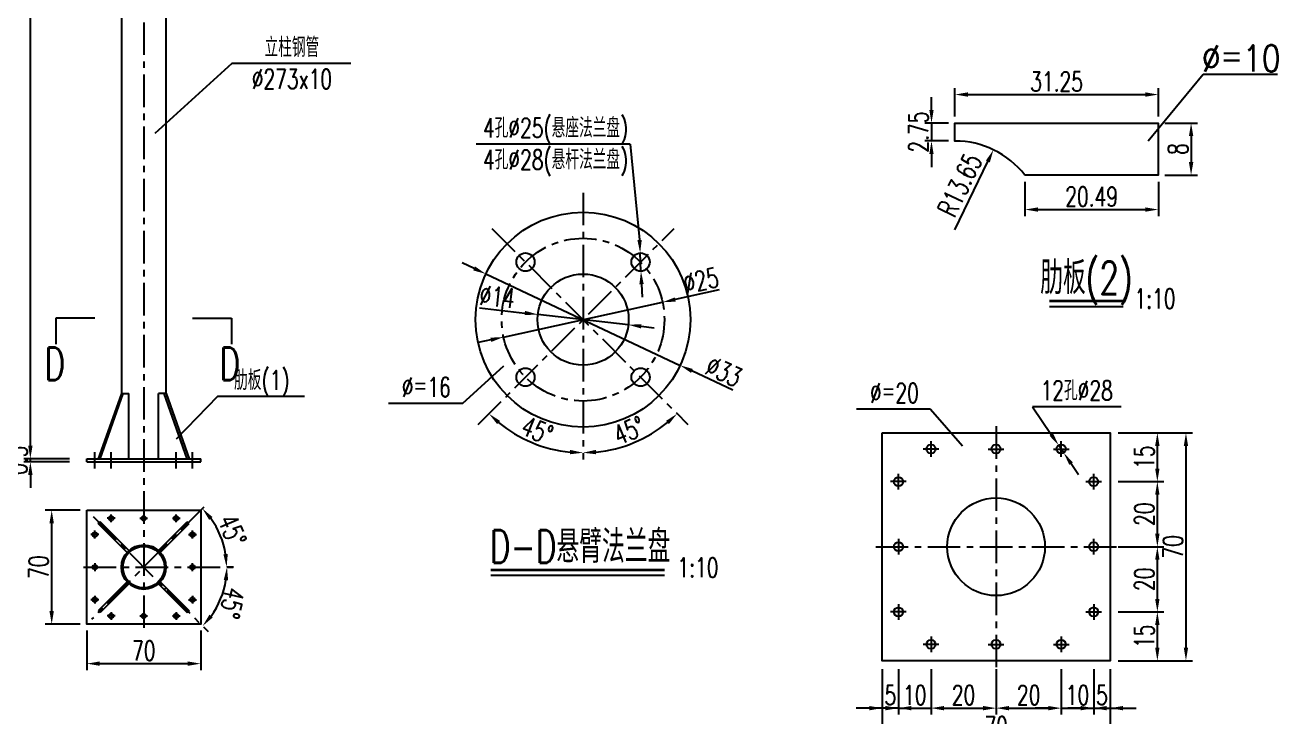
# Model space of a CAD drawing. Extents: x 4349 to 271026, y -15323 to -8945.
# Drawn here: x 4546.1 to 4738.5, y -15197.4 to -15091.1 of the extents above; entities that cross this region are included whole.
import ezdxf
from ezdxf.enums import TextEntityAlignment as Align

# ---------------------------------------------------------------- set-up
doc = ezdxf.new("R2010")
doc.units = 0
doc.header["$LTSCALE"] = 2
doc.header["$PDMODE"] = 32
doc.header["$PDSIZE"] = 0.3
doc.linetypes.add('CENTERX2', pattern=[4, 2.5, -0.5, 0.5, -0.5])
doc.layers.get('DEFPOINTS').update_dxf_attribs({"linetype": 'CONTINUOUS'})
for name, color, linetype in [('中线', 2, 'CENTERX2'), ('尺寸标注', 4, 'CONTINUOUS'), ('文字', 7, 'CONTINUOUS'), ('文字符号', 7, 'CONTINUOUS'), ('结构1', 1, 'CONTINUOUS'), ('结构2', 7, 'CONTINUOUS')]:
    doc.layers.add(name, color=color, linetype=linetype)
doc.styles.get("Standard").update_dxf_attribs({"font": 'simplex1.shx', "width": 0.7, "bigfont": 'hztxt.shx'})
doc.dimstyles.new('1：10', dxfattribs={"dimtxt": 3, "dimasz": 2, "dimexe": 1, "dimexo": 1, "dimgap": 0.5, "dimtad": 1, "dimrnd": 0.0095, "dimdsep": 46, "dimtxsty": 'Standard', "dimcen": 0.09, "dimclrd": 256, "dimclre": 256, "dimadec": 0, "dimazin": 0, "dimtfac": 1, "dimtix": 1, "dimtmove": 2, "dimatfit": 3, "dimfxl": 0, "dimtolj": 1, "dimtzin": 0, "dimarcsym": 0})
doc.dimstyles.new('1：20', dxfattribs={"dimtxt": 3, "dimasz": 2, "dimexe": 1, "dimexo": 1, "dimgap": 0.5, "dimtad": 1, "dimlfac": 2, "dimrnd": 0.0095, "dimdsep": 46, "dimtxsty": 'Standard', "dimcen": 0.09, "dimclrd": 256, "dimclre": 256, "dimclrt": 256, "dimadec": 0, "dimazin": 0, "dimtfac": 1, "dimtix": 1, "dimtmove": 2, "dimatfit": 3, "dimfxl": 0, "dimtolj": 1, "dimtzin": 0, "dimarcsym": 0})

# ---------------------------------------------------------------- blocks, each defined once
blk = doc.blocks.new('*D899')
at = {"layer": 'DEFPOINTS', "color": 0, "linetype": 'Continuous'}
for p in [(4616.85, -15129.36), (4646.71, -15143.4)]:
    blk.add_point(p, dxfattribs=at)
at = {"layer": '尺寸标注', "linetype": 'Continuous', "lineweight": -2}
for p, q in [((4615.04, -15128.5), (4613.23, -15127.65)), ((4616.85, -15129.36), (4646.71, -15143.4)), ((4654.78, -15147.2), (4648.52, -15144.25))]:
    blk.add_line(p, q, dxfattribs=at)
at = {"layer": '尺寸标注', "linetype": 'Continuous'}
for points in [[(4615.18, -15128.2), (4614.9, -15128.81), (4616.85, -15129.36)], [(4648.66, -15143.95), (4648.38, -15144.56), (4646.71, -15143.4)]]:
    blk.add_solid(points, dxfattribs=at)
at = {"layer": '尺寸标注', "color": 0, "linetype": 'Continuous', "insert": (4653.41, -15144.34), "char_height": 3, "attachment_point": 5, "rotation": 334.8082}
blk.add_mtext('\\A1;∅33', dxfattribs=at)
blk = doc.blocks.new('*D900')
at = {"layer": 'DEFPOINTS', "color": 0, "linetype": 'Continuous'}
for p in [(4643.99, -15133.71), (4619.57, -15139.05)]:
    blk.add_point(p, dxfattribs=at)
at = {"layer": '尺寸标注', "linetype": 'Continuous', "lineweight": -2}
for p, q in [((4652.71, -15131.8), (4645.95, -15133.28)), ((4619.57, -15139.05), (4643.99, -15133.71)), ((4617.62, -15139.48), (4615.66, -15139.9))]:
    blk.add_line(p, q, dxfattribs=at)
at = {"layer": '尺寸标注', "linetype": 'Continuous'}
for points in [[(4645.88, -15132.96), (4646.02, -15133.61), (4643.99, -15133.71)], [(4617.55, -15139.15), (4617.69, -15139.8), (4619.57, -15139.05)]]:
    blk.add_solid(points, dxfattribs=at)
at = {"layer": '尺寸标注', "color": 0, "linetype": 'Continuous', "insert": (4649.88, -15130.37), "char_height": 3, "attachment_point": 5, "rotation": 12.336}
blk.add_mtext('\\A1;∅25', dxfattribs=at)
blk = doc.blocks.new('*D901')
at = {"layer": 'DEFPOINTS', "color": 0, "linetype": 'Continuous'}
for p in [(4624.83, -15135.58), (4638.74, -15137.17)]:
    blk.add_point(p, dxfattribs=at)
at = {"layer": '尺寸标注', "linetype": 'Continuous', "lineweight": -2}
for p, q in [((4615.9, -15134.56), (4622.84, -15135.36)), ((4638.74, -15137.17), (4624.83, -15135.58)), ((4640.72, -15137.4), (4642.71, -15137.63))]:
    blk.add_line(p, q, dxfattribs=at)
at = {"layer": '尺寸标注', "linetype": 'Continuous'}
for points in [[(4622.88, -15135.03), (4622.8, -15135.69), (4624.83, -15135.58)], [(4640.76, -15137.07), (4640.69, -15137.73), (4638.74, -15137.17)]]:
    blk.add_solid(points, dxfattribs=at)
at = {"layer": '尺寸标注', "color": 0, "linetype": 'Continuous', "insert": (4618.6, -15132.86), "char_height": 3, "attachment_point": 5, "rotation": 353.4851}
blk.add_mtext('\\A1;∅14', dxfattribs=at)
blk = doc.blocks.new('*D902')
at = {"layer": 'DEFPOINTS', "color": 0, "linetype": 'Continuous'}
for p in [(4631.78, -15116.88), (4617.78, -15122.38), (4647.9, -15152.5), (4637.07, -15156.12), (4631.78, -15157.88)]:
    blk.add_point(p, dxfattribs=at)
at = {"layer": '尺寸标注', "linetype": 'Continuous', "lineweight": -2}
blk.add_arc((4631.78, -15136.38), 20.44, 275.6095, 309.3905, dxfattribs=at)
at = {"layer": '尺寸标注', "linetype": 'Continuous'}
for points in [[(4644.53, -15151.93), (4644.98, -15152.42), (4646.23, -15150.83)], [(4633.8, -15157.05), (4633.76, -15156.38), (4631.78, -15156.82)]]:
    blk.add_solid(points, dxfattribs=at)
at = {"layer": '尺寸标注', "color": 0, "linetype": 'Continuous', "insert": (4638.84, -15153.41), "char_height": 3, "attachment_point": 5, "rotation": 22.5}
blk.add_mtext('\\A1;45°', dxfattribs=at)
blk = doc.blocks.new('*D903')
at = {"layer": 'DEFPOINTS', "color": 0, "linetype": 'Continuous'}
for p in [(4631.78, -15116.88), (4645.78, -15122.38), (4615.66, -15152.5), (4621.56, -15154.08), (4631.78, -15157.88)]:
    blk.add_point(p, dxfattribs=at)
at = {"layer": '尺寸标注', "linetype": 'Continuous', "lineweight": -2}
blk.add_arc((4631.78, -15136.38), 20.44, 230.6095, 264.3905, dxfattribs=at)
at = {"layer": '尺寸标注', "linetype": 'Continuous'}
for points in [[(4618.59, -15152.42), (4619.04, -15151.93), (4617.33, -15150.83)], [(4629.8, -15156.38), (4629.77, -15157.05), (4631.78, -15156.82)]]:
    blk.add_solid(points, dxfattribs=at)
at = {"layer": '尺寸标注', "color": 0, "linetype": 'Continuous', "insert": (4624.73, -15153.41), "char_height": 3, "attachment_point": 5, "rotation": 337.5}
blk.add_mtext('\\A1;45°', dxfattribs=at)
blk = doc.blocks.new('*D904')
at = {"layer": 'DEFPOINTS', "color": 0, "linetype": 'Continuous'}
for p in [(4677.74, -15181.26), (4680.24, -15181.26), (4677.74, -15196.04)]:
    blk.add_point(p, dxfattribs=at)
at = {"layer": '尺寸标注', "linetype": 'Continuous', "lineweight": -2}
for p, q in [((4677.74, -15190.04), (4677.74, -15197.04)), ((4680.24, -15190.04), (4680.24, -15197.04)), ((4675.74, -15196.04), (4673.74, -15196.04)), ((4680.24, -15196.04), (4677.74, -15196.04)), ((4682.24, -15196.04), (4684.24, -15196.04))]:
    blk.add_line(p, q, dxfattribs=at)
at = {"layer": '尺寸标注', "linetype": 'Continuous'}
for points in [[(4675.74, -15195.71), (4675.74, -15196.38), (4677.74, -15196.04)], [(4682.24, -15195.71), (4682.24, -15196.38), (4680.24, -15196.04)]]:
    blk.add_solid(points, dxfattribs=at)
at = {"layer": '尺寸标注', "linetype": 'Continuous', "insert": (4678.99, -15194.04), "char_height": 3, "attachment_point": 5}
blk.add_mtext('\\A1;5', dxfattribs=at)
blk = doc.blocks.new('*D905')
at = {"layer": 'DEFPOINTS', "color": 0, "linetype": 'Continuous'}
for p in [(4680.24, -15181.26), (4685.24, -15186.26), (4685.24, -15196.04)]:
    blk.add_point(p, dxfattribs=at)
at = {"layer": '尺寸标注', "linetype": 'Continuous', "lineweight": -2}
for p, q in [((4680.24, -15190.04), (4680.24, -15197.04)), ((4685.24, -15190.04), (4685.24, -15197.04)), ((4678.24, -15196.04), (4676.24, -15196.04)), ((4680.24, -15196.04), (4685.24, -15196.04)), ((4687.24, -15196.04), (4689.24, -15196.04))]:
    blk.add_line(p, q, dxfattribs=at)
at = {"layer": '尺寸标注', "linetype": 'Continuous'}
for points in [[(4678.24, -15195.71), (4678.24, -15196.38), (4680.24, -15196.04)], [(4687.24, -15195.71), (4687.24, -15196.38), (4685.24, -15196.04)]]:
    blk.add_solid(points, dxfattribs=at)
at = {"layer": '尺寸标注', "linetype": 'Continuous', "insert": (4682.74, -15194.04), "char_height": 3, "attachment_point": 5}
blk.add_mtext('\\A1;10', dxfattribs=at)
blk = doc.blocks.new('*D906')
at = {"layer": 'DEFPOINTS', "color": 0, "linetype": 'Continuous'}
for p in [(4685.24, -15186.26), (4695.24, -15186.26), (4695.24, -15196.04)]:
    blk.add_point(p, dxfattribs=at)
at = {"layer": '尺寸标注', "linetype": 'Continuous', "lineweight": -2}
for p, q in [((4685.24, -15190.04), (4685.24, -15197.04)), ((4695.24, -15190.04), (4695.24, -15197.04)), ((4687.24, -15196.04), (4693.24, -15196.04))]:
    blk.add_line(p, q, dxfattribs=at)
at = {"layer": '尺寸标注', "linetype": 'Continuous'}
for points in [[(4687.24, -15195.71), (4687.24, -15196.38), (4685.24, -15196.04)], [(4693.24, -15195.71), (4693.24, -15196.38), (4695.24, -15196.04)]]:
    blk.add_solid(points, dxfattribs=at)
at = {"layer": '尺寸标注', "linetype": 'Continuous', "insert": (4690.24, -15194.04), "char_height": 3, "attachment_point": 5}
blk.add_mtext('\\A1;20', dxfattribs=at)
blk = doc.blocks.new('*D907')
at = {"layer": 'DEFPOINTS', "color": 0, "linetype": 'Continuous'}
for p in [(4695.24, -15186.26), (4705.24, -15186.26), (4705.24, -15196.04)]:
    blk.add_point(p, dxfattribs=at)
at = {"layer": '尺寸标注', "linetype": 'Continuous', "lineweight": -2}
for p, q in [((4695.24, -15190.04), (4695.24, -15197.04)), ((4705.24, -15190.04), (4705.24, -15197.04)), ((4697.24, -15196.04), (4703.24, -15196.04))]:
    blk.add_line(p, q, dxfattribs=at)
at = {"layer": '尺寸标注', "linetype": 'Continuous'}
for points in [[(4697.24, -15195.71), (4697.24, -15196.38), (4695.24, -15196.04)], [(4703.24, -15195.71), (4703.24, -15196.38), (4705.24, -15196.04)]]:
    blk.add_solid(points, dxfattribs=at)
at = {"layer": '尺寸标注', "linetype": 'Continuous', "insert": (4700.24, -15194.04), "char_height": 3, "attachment_point": 5}
blk.add_mtext('\\A1;20', dxfattribs=at)
blk = doc.blocks.new('*D908')
at = {"layer": 'DEFPOINTS', "color": 0, "linetype": 'Continuous'}
for p in [(4710.24, -15181.26), (4705.24, -15186.26), (4710.24, -15196.04)]:
    blk.add_point(p, dxfattribs=at)
at = {"layer": '尺寸标注', "linetype": 'Continuous', "lineweight": -2}
for p, q in [((4705.24, -15190.04), (4705.24, -15197.04)), ((4710.24, -15190.04), (4710.24, -15197.04)), ((4703.24, -15196.04), (4701.24, -15196.04)), ((4705.24, -15196.04), (4710.24, -15196.04)), ((4712.24, -15196.04), (4714.24, -15196.04))]:
    blk.add_line(p, q, dxfattribs=at)
at = {"layer": '尺寸标注', "linetype": 'Continuous'}
for points in [[(4703.24, -15195.71), (4703.24, -15196.38), (4705.24, -15196.04)], [(4712.24, -15195.71), (4712.24, -15196.38), (4710.24, -15196.04)]]:
    blk.add_solid(points, dxfattribs=at)
at = {"layer": '尺寸标注', "linetype": 'Continuous', "insert": (4707.74, -15194.04), "char_height": 3, "attachment_point": 5}
blk.add_mtext('\\A1;10', dxfattribs=at)
blk = doc.blocks.new('*D909')
at = {"layer": 'DEFPOINTS', "color": 0, "linetype": 'Continuous'}
for p in [(4710.24, -15181.26), (4712.74, -15181.26), (4712.74, -15196.04)]:
    blk.add_point(p, dxfattribs=at)
at = {"layer": '尺寸标注', "linetype": 'Continuous', "lineweight": -2}
for p, q in [((4710.24, -15190.04), (4710.24, -15197.04)), ((4712.74, -15190.04), (4712.74, -15197.04)), ((4708.24, -15196.04), (4706.24, -15196.04)), ((4710.24, -15196.04), (4712.74, -15196.04)), ((4714.74, -15196.04), (4716.74, -15196.04))]:
    blk.add_line(p, q, dxfattribs=at)
at = {"layer": '尺寸标注', "linetype": 'Continuous'}
for points in [[(4708.24, -15195.71), (4708.24, -15196.38), (4710.24, -15196.04)], [(4714.74, -15195.71), (4714.74, -15196.38), (4712.74, -15196.04)]]:
    blk.add_solid(points, dxfattribs=at)
at = {"layer": '尺寸标注', "linetype": 'Continuous', "insert": (4711.49, -15194.04), "char_height": 3, "attachment_point": 5}
blk.add_mtext('\\A1;5', dxfattribs=at)
blk = doc.blocks.new('*D910')
at = {"layer": 'DEFPOINTS', "color": 0, "linetype": 'Continuous'}
for p in [(4677.74, -15188.76), (4712.74, -15188.76), (4712.74, -15200.85)]:
    blk.add_point(p, dxfattribs=at)
at = {"layer": '尺寸标注', "linetype": 'Continuous', "lineweight": -2}
for p, q in [((4677.74, -15194.85), (4677.74, -15201.85)), ((4712.74, -15194.85), (4712.74, -15201.85)), ((4679.74, -15200.85), (4710.74, -15200.85))]:
    blk.add_line(p, q, dxfattribs=at)
at = {"layer": '尺寸标注', "linetype": 'Continuous'}
for points in [[(4679.74, -15200.52), (4679.74, -15201.18), (4677.74, -15200.85)], [(4710.74, -15200.52), (4710.74, -15201.18), (4712.74, -15200.85)]]:
    blk.add_solid(points, dxfattribs=at)
at = {"layer": '尺寸标注', "linetype": 'Continuous', "insert": (4695.24, -15198.85), "char_height": 3, "attachment_point": 5}
blk.add_mtext('\\A1;70', dxfattribs=at)
blk = doc.blocks.new('*D911')
at = {"layer": 'DEFPOINTS', "color": 0, "linetype": 'Continuous'}
for p in [(4710.24, -15181.26), (4720.01, -15181.26), (4712.74, -15188.76)]:
    blk.add_point(p, dxfattribs=at)
at = {"layer": '尺寸标注', "linetype": 'Continuous', "lineweight": -2}
for p, q in [((4714.01, -15181.26), (4721.01, -15181.26)), ((4720.01, -15186.76), (4720.01, -15183.26)), ((4714.01, -15188.76), (4721.01, -15188.76))]:
    blk.add_line(p, q, dxfattribs=at)
at = {"layer": '尺寸标注', "linetype": 'Continuous'}
for points in [[(4719.67, -15183.26), (4720.34, -15183.26), (4720.01, -15181.26)], [(4719.67, -15186.76), (4720.34, -15186.76), (4720.01, -15188.76)]]:
    blk.add_solid(points, dxfattribs=at)
at = {"layer": '尺寸标注', "linetype": 'Continuous', "insert": (4718.01, -15185.01), "char_height": 3, "attachment_point": 5, "rotation": 90}
blk.add_mtext('\\A1;15', dxfattribs=at)
blk = doc.blocks.new('*D912')
at = {"layer": 'DEFPOINTS', "color": 0, "linetype": 'Continuous'}
for p in [(4710.24, -15171.26), (4720.01, -15171.26), (4710.24, -15181.26)]:
    blk.add_point(p, dxfattribs=at)
at = {"layer": '尺寸标注', "linetype": 'Continuous', "lineweight": -2}
for p, q in [((4714.01, -15171.26), (4721.01, -15171.26)), ((4720.01, -15179.26), (4720.01, -15173.26)), ((4714.01, -15181.26), (4721.01, -15181.26))]:
    blk.add_line(p, q, dxfattribs=at)
at = {"layer": '尺寸标注', "linetype": 'Continuous'}
for points in [[(4719.67, -15173.26), (4720.34, -15173.26), (4720.01, -15171.26)], [(4719.67, -15179.26), (4720.34, -15179.26), (4720.01, -15181.26)]]:
    blk.add_solid(points, dxfattribs=at)
at = {"layer": '尺寸标注', "linetype": 'Continuous', "insert": (4718.01, -15176.26), "char_height": 3, "attachment_point": 5, "rotation": 90}
blk.add_mtext('\\A1;20', dxfattribs=at)
blk = doc.blocks.new('*D913')
at = {"layer": 'DEFPOINTS', "color": 0, "linetype": 'Continuous'}
for p in [(4710.24, -15161.26), (4720.01, -15161.26), (4710.24, -15171.26)]:
    blk.add_point(p, dxfattribs=at)
at = {"layer": '尺寸标注', "linetype": 'Continuous', "lineweight": -2}
for p, q in [((4714.01, -15161.26), (4721.01, -15161.26)), ((4720.01, -15169.26), (4720.01, -15163.26)), ((4714.01, -15171.26), (4721.01, -15171.26))]:
    blk.add_line(p, q, dxfattribs=at)
at = {"layer": '尺寸标注', "linetype": 'Continuous'}
for points in [[(4719.67, -15163.26), (4720.34, -15163.26), (4720.01, -15161.26)], [(4719.67, -15169.26), (4720.34, -15169.26), (4720.01, -15171.26)]]:
    blk.add_solid(points, dxfattribs=at)
at = {"layer": '尺寸标注', "linetype": 'Continuous', "insert": (4718.01, -15166.26), "char_height": 3, "attachment_point": 5, "rotation": 90}
blk.add_mtext('\\A1;20', dxfattribs=at)
blk = doc.blocks.new('*D914')
at = {"layer": 'DEFPOINTS', "color": 0, "linetype": 'Continuous'}
for p in [(4710.24, -15153.76), (4720.01, -15153.76), (4710.24, -15161.26)]:
    blk.add_point(p, dxfattribs=at)
at = {"layer": '尺寸标注', "linetype": 'Continuous', "lineweight": -2}
for p, q in [((4714.01, -15153.76), (4721.01, -15153.76)), ((4720.01, -15159.26), (4720.01, -15155.76)), ((4714.01, -15161.26), (4721.01, -15161.26))]:
    blk.add_line(p, q, dxfattribs=at)
at = {"layer": '尺寸标注', "linetype": 'Continuous'}
for points in [[(4719.67, -15155.76), (4720.34, -15155.76), (4720.01, -15153.76)], [(4719.67, -15159.26), (4720.34, -15159.26), (4720.01, -15161.26)]]:
    blk.add_solid(points, dxfattribs=at)
at = {"layer": '尺寸标注', "linetype": 'Continuous', "insert": (4718.01, -15157.51), "char_height": 3, "attachment_point": 5, "rotation": 90}
blk.add_mtext('\\A1;15', dxfattribs=at)
blk = doc.blocks.new('*D915')
at = {"layer": 'DEFPOINTS', "color": 0, "linetype": 'Continuous'}
for p in [(4712.74, -15153.76), (4712.74, -15188.76), (4724.4, -15188.76)]:
    blk.add_point(p, dxfattribs=at)
at = {"layer": '尺寸标注', "linetype": 'Continuous', "lineweight": -2}
for p, q in [((4718.4, -15153.76), (4725.4, -15153.76)), ((4724.4, -15155.76), (4724.4, -15186.76)), ((4718.4, -15188.76), (4725.4, -15188.76))]:
    blk.add_line(p, q, dxfattribs=at)
at = {"layer": '尺寸标注', "linetype": 'Continuous'}
for points in [[(4724.07, -15155.76), (4724.73, -15155.76), (4724.4, -15153.76)], [(4724.07, -15186.76), (4724.73, -15186.76), (4724.4, -15188.76)]]:
    blk.add_solid(points, dxfattribs=at)
at = {"layer": '尺寸标注', "linetype": 'Continuous', "insert": (4722.4, -15171.26), "char_height": 3, "attachment_point": 5, "rotation": 90}
blk.add_mtext('\\A1;70', dxfattribs=at)
blk = doc.blocks.new('*D916')
at = {"layer": 'DEFPOINTS', "color": 0, "linetype": 'Continuous'}
for p in [(4720.16, -15101.81), (4688.91, -15106.19), (4720.16, -15106.19)]:
    blk.add_point(p, dxfattribs=at)
at = {"layer": '尺寸标注', "linetype": 'Continuous', "lineweight": -2}
for p, q in [((4688.91, -15105.19), (4688.91, -15100.81)), ((4690.91, -15101.81), (4718.16, -15101.81)), ((4720.16, -15105.19), (4720.16, -15100.81))]:
    blk.add_line(p, q, dxfattribs=at)
at = {"layer": '尺寸标注', "linetype": 'Continuous'}
for points in [[(4690.91, -15101.47), (4690.91, -15102.14), (4688.91, -15101.81)], [(4718.16, -15101.47), (4718.16, -15102.14), (4720.16, -15101.81)]]:
    blk.add_solid(points, dxfattribs=at)
at = {"layer": '尺寸标注', "color": 0, "linetype": 'Continuous', "insert": (4704.53, -15099.81), "char_height": 3, "attachment_point": 5}
blk.add_mtext('\\A1;31.25', dxfattribs=at)
blk = doc.blocks.new('*D917')
at = {"layer": 'DEFPOINTS', "color": 0, "linetype": 'Continuous'}
for p in [(4688.91, -15106.19), (4685.31, -15108.94), (4688.91, -15108.94)]:
    blk.add_point(p, dxfattribs=at)
at = {"layer": '尺寸标注', "linetype": 'Continuous', "lineweight": -2}
for p, q in [((4685.31, -15104.19), (4685.31, -15102.19)), ((4687.91, -15106.19), (4684.31, -15106.19)), ((4685.31, -15106.19), (4685.31, -15108.94)), ((4687.91, -15108.94), (4684.31, -15108.94)), ((4685.31, -15110.94), (4685.31, -15112.94))]:
    blk.add_line(p, q, dxfattribs=at)
at = {"layer": '尺寸标注', "linetype": 'Continuous'}
for points in [[(4684.98, -15104.19), (4685.64, -15104.19), (4685.31, -15106.19)], [(4684.98, -15110.94), (4685.64, -15110.94), (4685.31, -15108.94)]]:
    blk.add_solid(points, dxfattribs=at)
at = {"layer": '尺寸标注', "color": 0, "linetype": 'Continuous', "insert": (4683.31, -15107.57), "char_height": 3, "attachment_point": 5, "rotation": 90}
blk.add_mtext('\\A1;2.75', dxfattribs=at)
blk = doc.blocks.new('*D918')
at = {"layer": 'DEFPOINTS', "color": 0, "linetype": 'Continuous'}
for p in [(4720.16, -15106.19), (4720.16, -15114.19), (4725.19, -15114.19)]:
    blk.add_point(p, dxfattribs=at)
at = {"layer": '尺寸标注', "linetype": 'Continuous', "lineweight": -2}
for p, q in [((4721.16, -15106.19), (4726.19, -15106.19)), ((4725.19, -15108.19), (4725.19, -15112.19)), ((4721.16, -15114.19), (4726.19, -15114.19))]:
    blk.add_line(p, q, dxfattribs=at)
at = {"layer": '尺寸标注', "linetype": 'Continuous'}
for points in [[(4724.86, -15108.19), (4725.53, -15108.19), (4725.19, -15106.19)], [(4724.86, -15112.19), (4725.53, -15112.19), (4725.19, -15114.19)]]:
    blk.add_solid(points, dxfattribs=at)
at = {"layer": '尺寸标注', "color": 0, "linetype": 'Continuous', "insert": (4723.19, -15110.19), "char_height": 3, "attachment_point": 5, "rotation": 90}
blk.add_mtext('\\A1;8', dxfattribs=at)
blk = doc.blocks.new('*D919')
at = {"layer": 'DEFPOINTS', "color": 0, "linetype": 'Continuous'}
for p in [(4699.67, -15114.19), (4720.16, -15114.19), (4720.16, -15119.47)]:
    blk.add_point(p, dxfattribs=at)
at = {"layer": '尺寸标注', "linetype": 'Continuous', "lineweight": -2}
for p, q in [((4699.67, -15115.19), (4699.67, -15120.47)), ((4720.16, -15115.19), (4720.16, -15120.47)), ((4701.67, -15119.47), (4718.16, -15119.47))]:
    blk.add_line(p, q, dxfattribs=at)
at = {"layer": '尺寸标注', "linetype": 'Continuous'}
for points in [[(4701.67, -15119.14), (4701.67, -15119.8), (4699.67, -15119.47)], [(4718.16, -15119.14), (4718.16, -15119.8), (4720.16, -15119.47)]]:
    blk.add_solid(points, dxfattribs=at)
at = {"layer": '尺寸标注', "color": 0, "linetype": 'Continuous', "insert": (4709.91, -15117.47), "char_height": 3, "attachment_point": 5}
blk.add_mtext('\\A1;20.49', dxfattribs=at)
blk = doc.blocks.new('*D920')
at = {"layer": 'DEFPOINTS', "color": 0, "linetype": 'Continuous'}
for p in [(4694.83, -15110.3), (4688.91, -15122.59)]:
    blk.add_point(p, dxfattribs=at)
at = {"layer": '尺寸标注', "linetype": 'Continuous', "lineweight": -2}
blk.add_line((4688.91, -15122.59), (4693.97, -15112.1), dxfattribs=at)
at = {"layer": '尺寸标注', "linetype": 'Continuous'}
blk.add_solid([(4693.67, -15111.95), (4694.27, -15112.24), (4694.83, -15110.3)], dxfattribs=at)
at = {"layer": '尺寸标注', "color": 0, "linetype": 'Continuous', "insert": (4689.67, -15115.69), "char_height": 3, "attachment_point": 5, "rotation": 64.272}
blk.add_mtext('\\A1;R13.65', dxfattribs=at)
blk = doc.blocks.new('*D929')
at = {"layer": 'DEFPOINTS', "color": 0, "linetype": 'Continuous'}
for p in [(4555.55, -15183.14), (4573.05, -15183.14), (4573.05, -15189.21)]:
    blk.add_point(p, dxfattribs=at)
at = {"layer": '尺寸标注', "linetype": 'Continuous', "lineweight": -2}
for p, q in [((4555.55, -15184.14), (4555.55, -15190.21)), ((4573.05, -15184.14), (4573.05, -15190.21)), ((4557.55, -15189.21), (4571.05, -15189.21))]:
    blk.add_line(p, q, dxfattribs=at)
at = {"layer": '尺寸标注', "linetype": 'Continuous'}
for points in [[(4557.55, -15188.87), (4557.55, -15189.54), (4555.55, -15189.21)], [(4571.05, -15188.87), (4571.05, -15189.54), (4573.05, -15189.21)]]:
    blk.add_solid(points, dxfattribs=at)
at = {"layer": '尺寸标注', "color": 0, "linetype": 'Continuous', "insert": (4564.3, -15187.21), "char_height": 3, "attachment_point": 5}
blk.add_mtext('\\A1;70', dxfattribs=at)
blk = doc.blocks.new('*D930')
at = {"layer": 'DEFPOINTS', "color": 0, "linetype": 'Continuous'}
for p in [(4550.16, -15165.64), (4555.55, -15165.64), (4555.55, -15183.14)]:
    blk.add_point(p, dxfattribs=at)
at = {"layer": '尺寸标注', "linetype": 'Continuous', "lineweight": -2}
for p, q in [((4554.55, -15165.64), (4549.16, -15165.64)), ((4550.16, -15181.14), (4550.16, -15167.64)), ((4554.55, -15183.14), (4549.16, -15183.14))]:
    blk.add_line(p, q, dxfattribs=at)
at = {"layer": '尺寸标注', "linetype": 'Continuous'}
for points in [[(4549.82, -15167.64), (4550.49, -15167.64), (4550.16, -15165.64)], [(4549.82, -15181.14), (4550.49, -15181.14), (4550.16, -15183.14)]]:
    blk.add_solid(points, dxfattribs=at)
at = {"layer": '尺寸标注', "color": 0, "linetype": 'Continuous', "insert": (4548.16, -15174.39), "char_height": 3, "attachment_point": 5, "rotation": 90}
blk.add_mtext('\\A1;70', dxfattribs=at)
blk = doc.blocks.new('*D931')
at = {"layer": 'DEFPOINTS', "color": 0, "linetype": 'Continuous'}
for p in [(4546.88, -15157.73), (4555.55, -15157.73), (4555.55, -15158.23)]:
    blk.add_point(p, dxfattribs=at)
at = {"layer": '尺寸标注', "linetype": 'Continuous', "lineweight": -2}
for p, q in [((4546.88, -15155.73), (4546.88, -15153.73)), ((4552.88, -15157.73), (4545.88, -15157.73)), ((4552.88, -15158.23), (4545.88, -15158.23)), ((4546.88, -15158.23), (4546.88, -15157.73)), ((4546.88, -15160.23), (4546.88, -15162.23))]:
    blk.add_line(p, q, dxfattribs=at)
at = {"layer": '尺寸标注', "linetype": 'Continuous'}
for points in [[(4546.55, -15155.73), (4547.22, -15155.73), (4546.88, -15157.73)], [(4546.55, -15160.23), (4547.22, -15160.23), (4546.88, -15158.23)]]:
    blk.add_solid(points, dxfattribs=at)
at = {"layer": '尺寸标注', "color": 0, "linetype": 'Continuous', "insert": (4544.88, -15157.98), "char_height": 3, "attachment_point": 5, "rotation": 90}
blk.add_mtext('\\A1;0.5', dxfattribs=at)
blk = doc.blocks.new('*D932')
at = {"layer": 'DEFPOINTS', "color": 0, "linetype": 'Continuous'}
for p in [(4546.88, -14975.23), (4560.88, -14975.23), (4546.88, -15157.73)]:
    blk.add_point(p, dxfattribs=at)
at = {"layer": '尺寸标注', "linetype": 'Continuous', "lineweight": -2}
for p, q in [((4552.88, -14975.23), (4545.88, -14975.23)), ((4546.88, -15155.73), (4546.88, -14977.23)), ((4546.88, -15157.73), (4545.88, -15157.73))]:
    blk.add_line(p, q, dxfattribs=at)
at = {"layer": '尺寸标注', "linetype": 'Continuous'}
for points in [[(4546.55, -14977.23), (4547.22, -14977.23), (4546.88, -14975.23)], [(4546.55, -15155.73), (4547.22, -15155.73), (4546.88, -15157.73)]]:
    blk.add_solid(points, dxfattribs=at)
at = {"layer": '尺寸标注', "color": 0, "linetype": 'Continuous', "insert": (4544.88, -15066.48), "char_height": 3, "attachment_point": 5, "rotation": 90}
blk.add_mtext('\\A1;H', dxfattribs=at)

msp = doc.modelspace()

# ---------------------------------------------------------------- linework, layer by layer
at = {"layer": '中线'}
for p, q in [((4564.29655, -14970.73084), (4564.29655, -15184.64948)), ((4631.78232, -15116.87897), (4631.78232, -15157.87897)), ((4615.66028, -15152.501), (4645.78303, -15122.37825)), ((4617.7816, -15122.37825), (4647.90435, -15152.501)), ((4695.23685, -15152.75929), (4695.23685, -15189.75929)), ((4686.43805, -15156.25929), (4684.03565, -15156.25929)), ((4685.23685, -15157.46049), (4685.23685, -15155.05809)), ((4694.03565, -15156.25929), (4696.43805, -15156.25929)), ((4704.03565, -15156.25929), (4706.43805, -15156.25929)), ((4705.23685, -15157.46049), (4705.23685, -15155.05809)), ((4556.79655, -15159.23132), (4556.79655, -15156.73132)), ((4559.29655, -15159.23132), (4559.29655, -15156.73132)), ((4569.29655, -15159.23132), (4569.29655, -15156.73132)), ((4571.79655, -15159.23132), (4571.79655, -15156.73132)), ((4680.23685, -15162.46049), (4680.23685, -15160.05809)), ((4710.23685, -15162.46049), (4710.23685, -15160.05809)), ((4681.43805, -15161.25929), (4679.03565, -15161.25929)), ((4709.03565, -15161.25929), (4711.43805, -15161.25929)), ((4573.52877, -15165.15361), (4556.28602, -15182.39637)), ((4556.51838, -15166.60766), (4574.19605, -15184.28533)), ((4559.89715, -15166.88583), (4558.69595, -15166.88583)), ((4559.29655, -15167.48643), (4559.29655, -15166.28523)), ((4563.69595, -15166.88583), (4564.89715, -15166.88583)), ((4568.69595, -15166.88583), (4569.89715, -15166.88583)), ((4569.29655, -15167.48643), (4569.29655, -15166.28523)), ((4557.39715, -15169.38583), (4556.19595, -15169.38583)), ((4556.79655, -15169.98643), (4556.79655, -15168.78523)), ((4571.19595, -15169.38583), (4572.39715, -15169.38583)), ((4571.79655, -15169.98643), (4571.79655, -15168.78523)), ((4676.73685, -15171.25929), (4713.73685, -15171.25929)), ((4680.23685, -15170.05809), (4680.23685, -15172.46049)), ((4710.23685, -15172.46049), (4710.23685, -15170.05809)), ((4556.79655, -15173.78523), (4556.79655, -15174.98643)), ((4571.79655, -15174.98643), (4571.79655, -15173.78523)), ((4555.04655, -15174.38583), (4578.54655, -15174.38583)), ((4557.39715, -15179.38583), (4556.19595, -15179.38583)), ((4556.79655, -15178.78523), (4556.79655, -15179.98643)), ((4571.19595, -15179.38583), (4572.39715, -15179.38583)), ((4571.79655, -15178.78523), (4571.79655, -15179.98643)), ((4559.29655, -15181.28523), (4559.29655, -15182.48643)), ((4569.29655, -15181.28523), (4569.29655, -15182.48643)), ((4681.43805, -15181.25929), (4679.03565, -15181.25929)), ((4680.23685, -15180.05809), (4680.23685, -15182.46049)), ((4709.03565, -15181.25929), (4711.43805, -15181.25929)), ((4710.23685, -15180.05809), (4710.23685, -15182.46049)), ((4559.89715, -15181.88583), (4558.69595, -15181.88583)), ((4563.69595, -15181.88583), (4564.89715, -15181.88583)), ((4568.69595, -15181.88583), (4569.89715, -15181.88583)), ((4685.23685, -15185.05809), (4685.23685, -15187.46049)), ((4705.23685, -15185.05809), (4705.23685, -15187.46049)), ((4686.43805, -15186.25929), (4684.03565, -15186.25929)), ((4694.03565, -15186.25929), (4696.43805, -15186.25929)), ((4704.03565, -15186.25929), (4706.43805, -15186.25929))]:
    msp.add_line(p, q, dxfattribs=at)
msp.add_circle((4631.78232, -15136.37897), 12.5, dxfattribs=at)
at = {"layer": '尺寸标注', "color": 2}
for p, q in [((4577.81463, -15097.06112), (4565.98412, -15107.77)), ((4596.10435, -15097.06112), (4577.81463, -15097.06112)), ((4727.06851, -15098.74557), (4718.60147, -15108.97142)), ((4738.45126, -15098.74557), (4727.06851, -15098.74557)), ((4638.9995, -15109.42903), (4615.34758, -15109.42903)), ((4638.9995, -15109.42903), (4640.47032, -15124.14348)), ((4685.16422, -15150.141), (4673.78147, -15150.141)), ((4685.16422, -15150.141), (4690.06592, -15155.77588)), ((4714.44476, -15149.74978), (4700.81363, -15149.74978)), ((4700.81363, -15149.74978), (4703.71938, -15154.02607))]:
    msp.add_line(p, q, dxfattribs=at)
at = {"layer": '尺寸标注', "linetype": 'Continuous'}
for p, q in [((4640.68326, -15128.93875), (4640.55905, -15126.14151)), ((4640.77199, -15130.93678), (4640.86071, -15132.93482)), ((4705.63027, -15156.83828), (4704.84343, -15155.68031)), ((4706.75432, -15158.49251), (4707.87838, -15160.14675)), ((4578.08603, -15174.38583), (4577.08603, -15174.38583))]:
    msp.add_line(p, q, dxfattribs=at)
for radius, start, end in [(12.73318, 9.0087209, 35.9912791), (12.78948, 323.9689844, 351.0310156)]:
    msp.add_arc((4564.29655, -15174.38583), radius, start, end, dxfattribs=at)
for points in [[(4640.80333, -15124.12869), (4640.13732, -15124.15827), (4640.55905, -15126.14151)], [(4641.10499, -15130.922), (4640.43898, -15130.95157), (4640.68326, -15128.93875)], [(4703.99508, -15153.83873), (4703.44367, -15154.21342), (4704.84343, -15155.68031)], [(4707.03003, -15158.30517), (4706.47862, -15158.67986), (4705.63027, -15156.83828)], [(4574.34557, -15167.11949), (4574.85254, -15166.68656), (4573.30027, -15165.38211)], [(4577.20497, -15172.36583), (4576.54036, -15172.41819), (4577.02973, -15174.38583)], [(4576.59734, -15176.35365), (4577.26197, -15176.40577), (4577.08603, -15174.38583)], [(4574.8928, -15182.12545), (4574.38598, -15181.69235), (4573.34008, -15183.42936)]]:
    msp.add_solid(points, dxfattribs=at)
at = {"layer": '文字'}
for p, q in [((4703.41804, -15134.35087), (4714.73374, -15134.35087)), ((4617.61624, -15175.63361), (4644.32118, -15175.63361))]:
    msp.add_line(p, q, dxfattribs=at)
at = {"layer": '文字', "const_width": 0.4}
for points in [[(4703.41804, -15133.52667), (4714.73374, -15133.52667)], [(4617.61624, -15174.80942), (4644.32118, -15174.80942)]]:
    msp.add_lwpolyline(points, dxfattribs=at)
at = {"layer": '文字符号'}
for p, q in [((4613.25881, -15149.24026), (4619.63763, -15143.48921)), ((4575.62279, -15148.17416), (4569.26712, -15154.70919)), ((4588.99599, -15148.17416), (4575.62279, -15148.17416)), ((4613.25881, -15149.24026), (4601.87607, -15149.24026))]:
    msp.add_line(p, q, dxfattribs=at)
at = {"layer": '结构1'}
for p, q in [((4560.88405, -15022.48132), (4560.88405, -15147.73132)), ((4567.70905, -15022.48132), (4567.70905, -15147.73132)), ((4560.85891, -15147.73132), (4557.32338, -15157.73132)), ((4557.60622, -15157.73132), (4561.14175, -15147.73132)), ((4560.85891, -15147.73132), (4562.02912, -15147.73132)), ((4562.02912, -15157.73132), (4562.02912, -15147.73132)), ((4567.73419, -15147.73132), (4566.56399, -15147.73132)), ((4566.56399, -15157.73132), (4566.56399, -15147.73132)), ((4570.98689, -15157.73132), (4567.45135, -15147.73132)), ((4567.73419, -15147.73132), (4571.26973, -15157.73132)), ((4555.54655, -15158.23132), (4555.54655, -15157.73132)), ((4555.54655, -15157.73132), (4573.04655, -15157.73132)), ((4555.54655, -15158.23132), (4573.04655, -15158.23132)), ((4573.04655, -15158.23132), (4573.04655, -15157.73132))]:
    msp.add_line(p, q, dxfattribs=at)
msp.add_lwpolyline([(4699.66771, -15114.19291, 0.230960697), (4688.90841, -15108.94291), (4688.90841, -15106.19291), (4720.15841, -15106.19291), (4720.15841, -15114.19291)], format="xyb", close=True, dxfattribs=at)
for points in [[(4677.73685, -15153.75929), (4712.73685, -15153.75929), (4712.73685, -15188.75929), (4677.73685, -15188.75929)], [(4555.54655, -15165.63583), (4573.04655, -15165.63583), (4573.04655, -15183.13583), (4555.54655, -15183.13583)]]:
    msp.add_lwpolyline(points, close=True, dxfattribs=at)
for centre, radius in [((4631.78232, -15136.37897), 16.5), ((4631.78232, -15136.37897), 7), ((4695.23685, -15171.25929), 7.5)]:
    msp.add_circle(centre, radius, dxfattribs=at)
at = {"layer": '结构2', "color": 1}
for p, q in [((4550.80565, -15136.15642), (4550.80565, -15140.15642)), ((4577.78745, -15136.15642), (4577.78745, -15140.15642))]:
    msp.add_line(p, q, dxfattribs=at)
at = {"layer": '结构2'}
for p, q in [((4556.80565, -15136.15642), (4550.80565, -15136.15642)), ((4571.78745, -15136.15642), (4577.78745, -15136.15642)), ((4557.32338, -15167.6955), (4557.60622, -15167.41266)), ((4561.74628, -15172.1184), (4557.32338, -15167.6955)), ((4562.02912, -15171.83556), (4557.60622, -15167.41266)), ((4566.56399, -15171.83556), (4570.98689, -15167.41266)), ((4566.84683, -15172.1184), (4571.26973, -15167.6955)), ((4571.26973, -15167.6955), (4570.98689, -15167.41266)), ((4560.85891, -15171.23103), (4561.14175, -15170.94819)), ((4567.73419, -15171.23103), (4567.45135, -15170.94819)), ((4561.74628, -15176.65327), (4557.32338, -15181.07617)), ((4562.02912, -15176.93611), (4557.60622, -15181.35901)), ((4560.85891, -15177.54063), (4561.14175, -15177.82347)), ((4566.56399, -15176.93611), (4570.98689, -15181.35901)), ((4566.84683, -15176.65327), (4571.26973, -15181.07617)), ((4567.73419, -15177.54063), (4567.45135, -15177.82347)), ((4557.32338, -15181.07617), (4557.60622, -15181.35901)), ((4571.26973, -15181.07617), (4570.98689, -15181.35901))]:
    msp.add_line(p, q, dxfattribs=at)
for centre, radius in [((4622.94348, -15127.54013), 1.4), ((4640.62115, -15127.54013), 1.4), ((4622.94348, -15145.2178), 1.4), ((4640.62115, -15145.2178), 1.4), ((4685.23685, -15156.25929), 0.7), ((4695.23685, -15156.25929), 0.7), ((4705.23685, -15156.25929), 0.7), ((4680.23685, -15161.25929), 0.7), ((4710.23685, -15161.25929), 0.7), ((4559.29655, -15166.88583), 0.35), ((4564.29655, -15166.88583), 0.35), ((4569.29655, -15166.88583), 0.35), ((4556.79655, -15169.38583), 0.35), ((4571.79655, -15169.38583), 0.35), ((4564.29655, -15174.38583), 3.4125), ((4564.29655, -15174.38583), 3.1875), ((4680.23685, -15171.25929), 0.7), ((4710.23685, -15171.25929), 0.7), ((4556.79655, -15174.38583), 0.35), ((4571.79655, -15174.38583), 0.35), ((4556.79655, -15179.38583), 0.35), ((4571.79655, -15179.38583), 0.35), ((4559.29655, -15181.88583), 0.35), ((4564.29655, -15181.88583), 0.35), ((4569.29655, -15181.88583), 0.35), ((4680.23685, -15181.25929), 0.7), ((4710.23685, -15181.25929), 0.7), ((4685.23685, -15186.25929), 0.7), ((4695.23685, -15186.25929), 0.7), ((4705.23685, -15186.25929), 0.7)]:
    msp.add_circle(centre, radius, dxfattribs=at)

# ---------------------------------------------------------------- texts
at = {"layer": '尺寸标注', "linetype": 'Continuous', "char_height": 3, "attachment_point": 5}
for insert, rotation in [((4577.90824, -15168.74769), 292.5), ((4577.88005, -15179.91029), 258.022488)]:
    msp.add_mtext('\\A1;45°', dxfattribs=dict(at, insert=insert, rotation=rotation))
at = {"layer": '文字'}
for s, height, width, p in [('立柱钢管', 3, 0.7, (4587.05733, -15094.56112)), ('%%C＝10', 4, 0.85, (4732.89838, -15096.24557)), ('%%C273x10', 3, 0.7, (4587.05733, -15099.43382)), ('4孔%%c25(悬座法兰盘)', 3, 0.7, (4627.56797, -15106.92903)), ('4孔%%c28(悬杆法兰盘)', 3, 0.7, (4627.56797, -15111.80173)), ('肋板(2)', 5, 0.7, (4709.10941, -15129.94943)), ('1:10', 3, 0.7, (4719.64861, -15133.16662)), ('D', 5, 0.7, (4550.62199, -15143.15632)), ('D', 5, 0.7, (4577.52621, -15143.15632)), ('肋板(1)', 3, 0.7, (4582.43536, -15145.67416)), ('%%C＝16', 3, 0.7, (4607.70593, -15146.74026)), ('%%C＝20', 3, 0.7, (4679.61133, -15147.641)), ('12孔%%c28', 3, 0.7, (4707.6161, -15147.24978)), ('D-D悬臂法兰盘', 5, 0.7, (4631.34185, -15171.23217)), ('1:10', 3, 0.7, (4649.44193, -15174.44936))]:
    msp.add_text(s, height=height, dxfattribs=dict(at, width=width)).set_placement(p, align=Align.MIDDLE_CENTER)

# ---------------------------------------------------------------- dimensions: what is measured, and where the dimension line sits
at = {"layer": '尺寸标注', "linetype": 'Continuous'}
for base, p1, p2, text, picture, middle in [((4546.88178, -14975.23132), (4546.88178, -15157.73132), (4560.88405, -14975.23132), 'H', '*D932', (4544.88178, -15066.48132)), ((4550.15601, -15165.63583), (4555.54655, -15183.13583), (4555.54655, -15165.63583), '70', '*D930', (4548.15601, -15174.38583))]:
    dim = msp.add_linear_dim(base=base, p1=p1, p2=p2, angle=90, text=text, dimstyle='1：10', dxfattribs=at)
    dim.commit()
    dim.dimension.update_dxf_attribs({"geometry": picture, "text_midpoint": middle})
for base, p1, p2, dimstyle, picture, middle in [((4720.15841, -15101.80746), (4688.90841, -15106.19291), (4720.15841, -15106.19291), '1：10', '*D916', (4704.53341, -15099.80746)), ((4720.15841, -15119.46872), (4699.66771, -15114.19291), (4720.15841, -15114.19291), '1：10', '*D919', (4709.91306, -15117.46872)), ((4677.73685, -15196.04336), (4680.23685, -15181.25929), (4677.73685, -15181.25929), '1：20', '*D904', (4678.98685, -15194.04336)), ((4685.23685, -15196.04336), (4680.23685, -15181.25929), (4685.23685, -15186.25929), '1：20', '*D905', (4682.73685, -15194.04336)), ((4710.23685, -15196.04336), (4705.23685, -15186.25929), (4710.23685, -15181.25929), '1：20', '*D908', (4707.73685, -15194.04336)), ((4712.73685, -15196.04336), (4710.23685, -15181.25929), (4712.73685, -15181.25929), '1：20', '*D909', (4711.48685, -15194.04336)), ((4695.23685, -15196.04336), (4685.23685, -15186.25929), (4695.23685, -15186.25929), '1：20', '*D906', (4690.23685, -15194.04336)), ((4705.23685, -15196.04336), (4695.23685, -15186.25929), (4705.23685, -15186.25929), '1：20', '*D907', (4700.23685, -15194.04336)), ((4712.73685, -15200.85088), (4677.73685, -15188.75929), (4712.73685, -15188.75929), '1：20', '*D910', (4695.23685, -15198.85088))]:
    dim = msp.add_linear_dim(base=base, p1=p1, p2=p2, dimstyle=dimstyle, dxfattribs=at)
    dim.commit()
    dim.dimension.update_dxf_attribs({"geometry": picture, "text_midpoint": middle})
for base, p1, p2, dimstyle, picture, middle in [((4685.30968, -15108.94291), (4688.90841, -15106.19291), (4688.90841, -15108.94291), '1：10', '*D917', (4683.30968, -15107.56791)), ((4725.19474, -15114.19291), (4720.15841, -15106.19291), (4720.15841, -15114.19291), '1：10', '*D918', (4723.19474, -15110.19291)), ((4546.88178, -15157.73132), (4555.54655, -15158.23132), (4555.54655, -15157.73132), '1：10', '*D931', (4544.88178, -15157.98132)), ((4720.00647, -15153.75929), (4710.23685, -15161.25929), (4710.23685, -15153.75929), '1：20', '*D914', (4718.00647, -15157.50929)), ((4724.39881, -15188.75929), (4712.73685, -15153.75929), (4712.73685, -15188.75929), '1：20', '*D915', (4722.39881, -15171.25929)), ((4720.00647, -15161.25929), (4710.23685, -15171.25929), (4710.23685, -15161.25929), '1：20', '*D913', (4718.00647, -15166.25929)), ((4720.00647, -15171.25929), (4710.23685, -15181.25929), (4710.23685, -15171.25929), '1：20', '*D912', (4718.00647, -15176.25929)), ((4720.00647, -15181.25929), (4712.73685, -15188.75929), (4710.23685, -15181.25929), '1：20', '*D911', (4718.00647, -15185.00929))]:
    dim = msp.add_linear_dim(base=base, p1=p1, p2=p2, angle=90, dimstyle=dimstyle, dxfattribs=at)
    dim.commit()
    dim.dimension.update_dxf_attribs({"geometry": picture, "text_midpoint": middle})
dim = msp.add_radius_dim(center=(4688.90841, -15122.59291), mpoint=(4694.83387, -15110.2961), dimstyle='1：10', dxfattribs=at)
dim.commit()
dim.dimension.update_dxf_attribs({"geometry": '*D920', "text_midpoint": (4689.67033, -15115.68662), "dimtype": 164})
for base, line1, line2, picture, middle in [((4621.56417, -15154.07732), ((4615.66028, -15152.501), (4645.78303, -15122.37825)), ((4631.78232, -15116.87897), (4631.78232, -15157.87897)), '*D903', (4624.72705, -15153.41189)), ((4637.07162, -15156.11892), ((4631.78232, -15116.87897), (4631.78232, -15157.87897)), ((4617.7816, -15122.37825), (4647.90435, -15152.501)), '*D902', (4638.83758, -15153.41189))]:
    dim = msp.add_angular_dim_2l(base=base, line1=line1, line2=line2, dimstyle='1：10', dxfattribs=at)
    dim.commit()
    dim.dimension.update_dxf_attribs({"geometry": picture, "text_midpoint": middle})
for p1, p2, picture, middle in [((4616.85167, -15129.35573), (4646.71296, -15143.4022), '*D899', (4653.40984, -15144.34213)), ((4619.57092, -15139.04951), (4643.99371, -15133.70842), '*D900', (4649.87728, -15130.37446)), ((4638.73711, -15137.1732), (4624.82752, -15135.58473), '*D901', (4618.60139, -15132.86071))]:
    dim = msp.add_diameter_dim_2p(p1=p1, p2=p2, dimstyle='1：10', dxfattribs=at)
    dim.commit()
    dim.dimension.update_dxf_attribs({"geometry": picture, "text_midpoint": middle})
dim = msp.add_linear_dim(base=(4573.04655, -15189.20721), p1=(4555.54655, -15183.13583), p2=(4573.04655, -15183.13583), text='70', dimstyle='1：10', dxfattribs=at)
dim.commit()
dim.dimension.update_dxf_attribs({"geometry": '*D929', "text_midpoint": (4564.29655, -15187.20721)})

doc.saveas('drawing.dxf')
